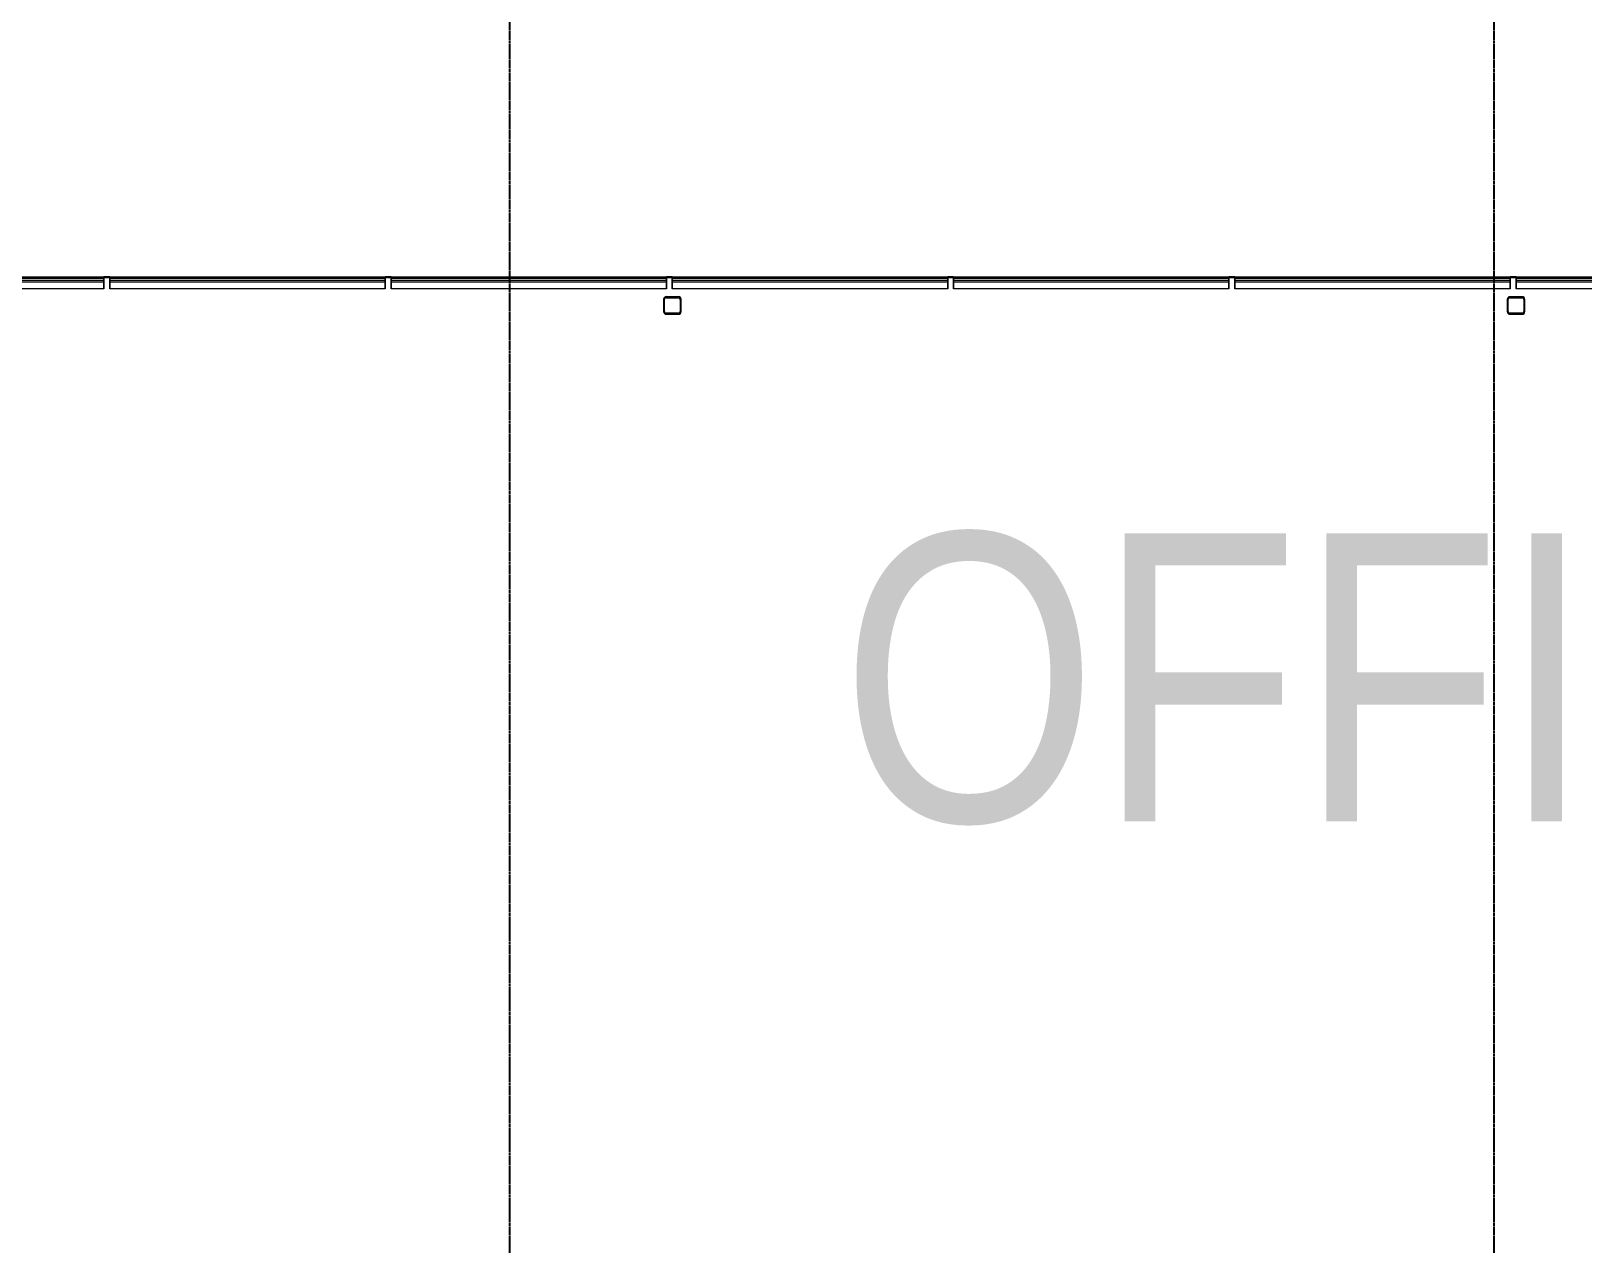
# Model space of a CAD drawing. Header units: millimetres. Extents: x -677815 to 476396, y -125373 to 39000.
# Drawn here: x 238601 to 251845, y 7950 to 18299 of the extents above; entities that cross this region are included whole.
import ezdxf

# ---------------------------------------------------------------- set-up
doc = ezdxf.new("R2010")
doc.units = ezdxf.units.MM
doc.linetypes.add('Xref building Toll$0$Grid Line', pattern=[22.225, 12.7, -3.175, 3.175, -3.175])
for name, color, linetype, lineweight in [('AM_BOR', 4, 'Continuous', 25), ('Xref building Toll$0$A-FLOR', 192, 'Continuous', 25), ('Xref building Toll$0$A-GLAZ-CURT', 52, 'Continuous', 9), ('Xref building Toll$0$A-GLAZ-CWMG', 51, 'Continuous', 9), ('Xref building Toll$0$G-ANNO-TEXT', 40, 'Continuous', 35), ('Xref building Toll$0$S-COLS', 52, 'Continuous', 9)]:
    doc.layers.add(name, color=color, linetype=linetype, lineweight=lineweight)
doc.layers.add('Xref building Toll$0$S-GRID', color=8, linetype='Continuous')
doc.styles.add('Xref building Toll$0$Arial Narrow_1', font='ARIALN.TTF', dxfattribs={"height": 688.297872})

# ---------------------------------------------------------------- blocks, each defined once
blk = doc.blocks.new('Xref building Toll$0$Toll Grids')
at = {"layer": 'Xref building Toll$0$S-GRID', "linetype": 'Xref building Toll$0$Grid Line'}
for p, q in [((242688, -125373.3), (242688, 36031.5)), ((251088, -125373.3), (251088, 36031.5)), ((224843, 16200), (280997.7, 16200))]:
    blk.add_line(p, q, dxfattribs=at)
blk = doc.blocks.new('Xref building Toll$0$IVS-CURTPAN-Double Glass - E10THK-I10THK-40mm-1893023-MASTER GROUND FLOOR')
at = {"layer": 'Xref building Toll$0$A-GLAZ-CURT'}
for p, q in [((1175, -10), (-1175, -10)), ((-1175, -10), (-1175, -20)), ((-1175, -10), (-1175, -10)), ((-1175, -20), (1175, -20)), ((-1175, -20), (-1175, -20)), ((1175, -40), (-1175, -40)), ((-1175, -40), (-1175, -50)), ((-1175, -40), (-1175, -40)), ((-1175, -50), (1175, -50)), ((-1175, -50), (-1175, -50)), ((1175, -20), (1175, -10)), ((1175, -10), (1175, -10)), ((1175, -20), (1175, -20)), ((1175, -50), (1175, -40)), ((1175, -40), (1175, -40)), ((1175, -50), (1175, -50))]:
    blk.add_line(p, q, dxfattribs=at)
blk = doc.blocks.new('Xref building Toll$0$Rectangular Mullion - _SBA 50 x 100mm Office-1893016-MASTER GROUND FLOOR')
at = {"layer": 'Xref building Toll$0$A-GLAZ-CWMG'}
for p, q in [((268874, 156212), (268874, 156212)), ((268874, 156212), (268874, 156112)), ((268874, 156112), (268874, 156212)), ((268874, 156212), (271224, 156212)), ((271224, 156212), (268874, 156212)), ((271224, 156212), (271224, 156112)), ((271224, 156112), (271224, 156212)), ((271224, 156212), (271224, 156212)), ((268874, 156112), (268874, 156112)), ((271224, 156112), (268874, 156112)), ((271224, 156112), (268874, 156112)), ((271224, 156112), (271224, 156112))]:
    blk.add_line(p, q, dxfattribs=at)
blk = doc.blocks.new('Xref building Toll$0$Beca-34-S-SHS-Col_AU_NZ - 150x9_0 SHS-V247-MASTER GROUND FLOOR')
at = {"layer": 'Xref building Toll$0$S-COLS'}
h = blk.add_hatch(dxfattribs=at)
h.set_pattern_fill('FP_290', color=256, style=0, pattern_type=2)
h.set_pattern_definition([(225, (252074, 155969.5), (1257.236, -1257.236), []), (225, (252074, 154064.5), (1257.236, -1257.236), [])])
h.paths.add_polyline_path([(52, 75), (-53, 75), (-53, 66), (52, 66)], flags=0)
h.paths.add_polyline_path([(-66, 52), (-75, 52), (-75, -53), (-66, -53)], flags=0)
h.paths.add_polyline_path([(66, 52), (66, -53), (75, -53), (75, 52)], flags=0)
h.paths.add_polyline_path([(0, -66), (-53, -66), (-53, -75), (52, -75), (50, -66)], flags=0)
for p, q in [((-75, 52), (-75, -53)), ((-66, -53), (-66, 52)), ((52, 75), (-53, 75)), ((-53, 66), (52, 66)), ((66, 52), (66, -53)), ((75, -53), (75, 52)), ((52, -66), (-53, -66)), ((-53, -75), (52, -75))]:
    blk.add_line(p, q, dxfattribs=at)
for centre, radius, start, end in [((-53, 52), 22.5, 90, 180), ((-53, 52), 13.5, 90, 180), ((52, 52), 22.5, 360, 90), ((52, 52), 13.5, 0, 90), ((-53, -53), 22.5, 180, 270), ((-53, -53), 13.5, 180, 270), ((52, -53), 22.5, 270, 0), ((52, -53), 13.5, 270, 0)]:
    blk.add_arc(centre, radius, start, end, dxfattribs=at)
blk = doc.blocks.new('Xref building Toll$0$Beca-34-S-SHS-Col_AU_NZ - 150x9_0 SHS-V249-MASTER GROUND FLOOR')
at = {"layer": 'Xref building Toll$0$S-COLS'}
for p, q in [((-75, 52.5), (-75, -52.5)), ((-66, -52.5), (-66, 52.5)), ((52.5, 75), (-52.5, 75)), ((-52.5, 66), (52.5, 66)), ((66, 52.5), (66, -52.5)), ((75, -52.5), (75, 52.5)), ((52.5, -66), (-52.5, -66)), ((-52.5, -75), (52.5, -75))]:
    blk.add_line(p, q, dxfattribs=at)
for centre, radius, start, end in [((-52.5, 52.5), 22.5, 90, 180), ((-52.5, 52.5), 13.5, 90, 180), ((52.5, 52.5), 22.5, 360, 90), ((52.5, 52.5), 13.5, 0, 90), ((-52.5, -52.5), 22.5, 180, 270), ((-52.5, -52.5), 13.5, 180, 270), ((52.5, -52.5), 22.5, 270, 0), ((52.5, -52.5), 13.5, 270, 0)]:
    blk.add_arc(centre, radius, start, end, dxfattribs=at)
blk = doc.blocks.new('Xref building Toll$0$building block 28092016')
at = {"layer": 'Xref building Toll$0$A-FLOR'}
for p, q in [((961824, -655299), (961774, -655299)), ((964224, -655299), (964174, -655299)), ((966624, -655299), (966574, -655299)), ((969024, -655299), (968974, -655299)), ((971424, -655299), (971374, -655299)), ((973824, -655299), (973774, -655299))]:
    blk.add_line(p, q, dxfattribs=at)
at = {"layer": 'Xref building Toll$0$A-GLAZ-CURT', "rotation": 180}
for p in [(960599, -655349), (962999, -655349), (965399, -655349), (967799, -655349), (970199, -655349), (972599, -655349), (974999, -655349)]:
    blk.add_blockref('Xref building Toll$0$IVS-CURTPAN-Double Glass - E10THK-I10THK-40mm-1893023-MASTER GROUND FLOOR', p, dxfattribs=at)
at = {"layer": 'Xref building Toll$0$A-GLAZ-CWMG'}
for p in [(690550, -811512), (692950, -811512), (695350, -811512), (697750, -811512), (700150, -811512), (702550, -811512), (704950, -811512)]:
    blk.add_blockref('Xref building Toll$0$Rectangular Mullion - _SBA 50 x 100mm Office-1893016-MASTER GROUND FLOOR', p, dxfattribs=at)
at = {"layer": 'Xref building Toll$0$S-COLS', "rotation": 180}
for name, p in [('Xref building Toll$0$Beca-34-S-SHS-Col_AU_NZ - 150x9_0 SHS-V247-MASTER GROUND FLOOR', (966624, -655542)), ('Xref building Toll$0$Beca-34-S-SHS-Col_AU_NZ - 150x9_0 SHS-V249-MASTER GROUND FLOOR', (973824, -655542))]:
    blk.add_blockref(name, p, dxfattribs=at)
at = {"layer": 'Xref building Toll$0$G-ANNO-TEXT', "color": 7, "insert": (968062, -657486), "char_height": 2458.2, "width": 12360, "attachment_point": 1, "line_spacing_factor": 0.968573, "style": 'Xref building Toll$0$Arial Narrow_1'}
blk.add_mtext('OFFICE', dxfattribs=at)
blk = doc.blocks.new('Xref building Toll')
for name, p in [('Xref building Toll$0$Toll Grids', (0, 0)), ('Xref building Toll$0$building block 28092016', (-722550, 671499))]:
    blk.add_blockref(name, p)

msp = doc.modelspace()

# ---------------------------------------------------------------- block references
at = {"layer": 'AM_BOR'}
msp.add_blockref('Xref building Toll', (0, 0), dxfattribs=at)

doc.saveas('drawing.dxf')
